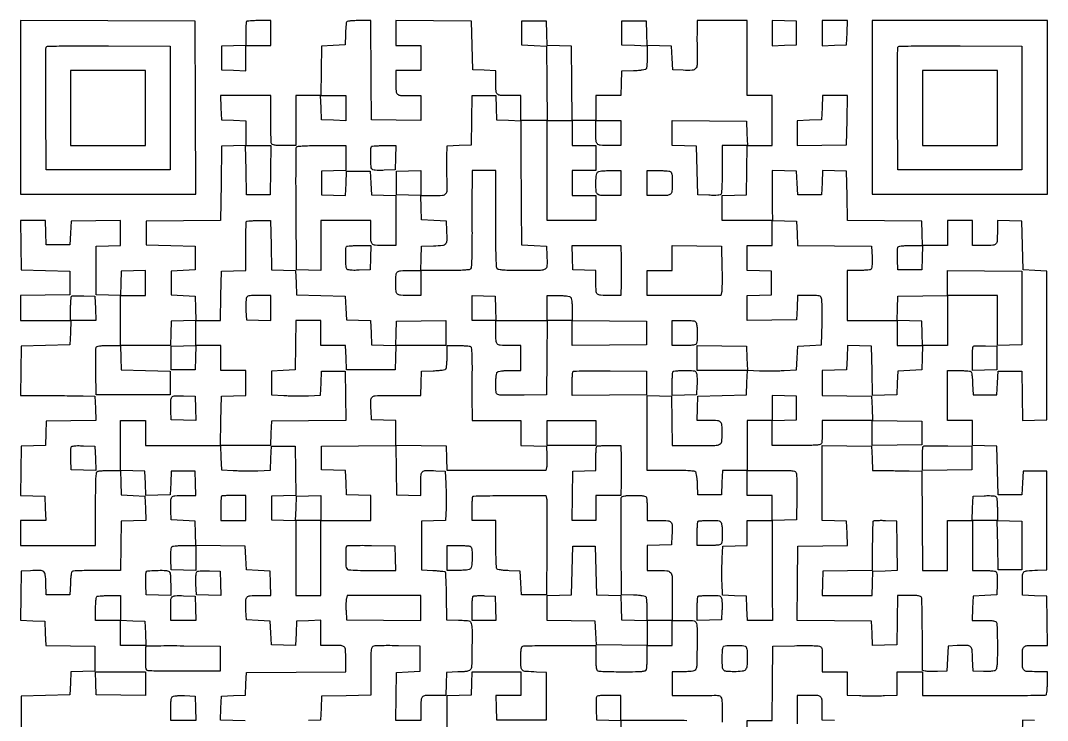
# Model space of a CAD drawing. Extents: x 156 to 936, y 95 to 969.
# Drawn here: x 156 to 936, y 437 to 969 of the extents above; entities that cross this region are included whole.
import ezdxf

# ---------------------------------------------------------------- set-up
doc = ezdxf.new("R2010")
doc.units = 0

msp = doc.modelspace()

# ---------------------------------------------------------------- linework, layer by layer
for points in [[(708.228407, 417.75), (707.956814, 437), (717.462834, 437), (726.968853, 437), (727.234427, 465.25), (727.5, 493.5), (744, 493.785515, -0.003332), (750.484344, 493.854498, -0.004581), (756.314063, 493.824256, -0.002978), (761.202744, 493.724981, -0.053901), (762.75, 493.516463, -0.127053), (764.007569, 492.838551, -0.151923), (764.676047, 491.676685, -0.050857), (764.948838, 489.393814, -0.004326), (765, 483.480948), (765, 474), (774.5, 474), (784, 474), (784, 465.070969), (784, 456.141938), (793.25, 455.820969, 0.005736), (797.495207, 455.722408, 0.003234), (802.646875, 455.695249, 0.003227), (807.846037, 455.735031, 0.005283), (812.25, 455.843707), (822, 456.187415), (822, 465.093707), (822, 474), (831.5, 474), (841, 474), (841, 465), (841, 456), (859.25, 455.921708, 0.001066), (889.079191, 455.85731, 0.002022), (913.095726, 455.953781, 0.000341), (933.672989, 456.133713, 0.136882), (935.053086, 456.532809, 0.221088), (935.428347, 457.103029, 0.010587), (935.721844, 459.425663, 0.015658), (935.931342, 462.282096, 0.010475), (936, 465.559017), (936, 474), (928.081787, 474, -0.011337), (920.606774, 474.169516, -0.173918), (918.257297, 475.134562, -0.196524), (917.201771, 477.3277, -0.015117), (917, 484, -0.015139), (917.202091, 490.673146, -0.196758), (918.259008, 492.866152, -0.173711), (920.611431, 493.830791, -0.011291), (928.103853, 494), (936.044131, 494), (935.772065, 512.75), (935.5, 531.5), (926.25, 531.787526), (917, 532.075052), (917, 541.018474, -0.014194), (917.190094, 547.713321, -0.199365), (918.215838, 549.834916, -0.165063), (920.527107, 550.811311, -0.009054), (928.5, 551.245668), (935.5, 551.5), (935.5, 589), (935.5, 626.5), (926.5, 626.5), (917.5, 626.5), (917, 617.5), (916.5, 608.5), (907.5, 608.5), (898.5, 608.5), (898, 627), (897.5, 645.5), (888.25, 645.787526), (879, 646.075052), (879, 655.537526), (879, 665), (869.5, 665), (860, 665), (860, 684), (860, 703), (868.25, 702.984687, -0.008579), (871.497876, 702.922928, -0.011582), (874.430835, 702.748704, -0.008725), (876.854929, 702.505619, -0.112667), (877.706033, 702.202843, -0.192561), (878.236162, 701.466763, -0.02067), (878.666992, 699.36687, -0.020911), (879.005667, 696.539342, -0.010674), (879.206033, 692.968156), (879.5, 684.5), (888.5, 684.5), (897.5, 684.5), (898, 693.5), (898.5, 702.5), (907.5, 702.5), (916.5, 702.5), (916.772202, 683.712768), (917.044404, 664.925536), (926.272202, 665.212768), (935.5, 665.5), (935.5, 722), (935.5, 778.5), (926.5, 779), (917.5, 779.5), (917, 798), (916.5, 816.5), (907.25, 816.787526), (898, 817.075052), (898, 809.119313, -0.01133), (897.829774, 801.607881, -0.174856), (896.858669, 799.255648, -0.19591), (894.651936, 798.200175, -0.014805), (887.893011, 798), (879, 798), (879, 807.5), (879, 817), (869.5, 817), (860, 817), (860, 807.5), (860, 798), (850.537526, 798), (841.075052, 798), (840.787526, 807.25), (840.5, 816.5), (812.272008, 816.765536), (784.044016, 817.031072), (783.772008, 835.765536), (783.5, 854.5), (774.288016, 854.787023), (765.076031, 855.074046), (764.788016, 845.787023), (764.5, 836.5), (755.5, 836.5), (746.5, 836.5), (746, 845.5), (745.5, 854.5), (736.25, 854.787526), (727, 855.075052), (726.936029, 845.287526, 0.001491), (726.920326, 840.86914, 0.000913), (726.926856, 835.657898, 0.000915), (726.952181, 830.497702, 0.001628), (726.994633, 826.25), (727.117209, 817), (708.058604, 817), (689, 817), (689, 826.462474), (689, 835.924948), (698.25, 836.212474), (707.5, 836.5), (707.772065, 855.25), (708.044131, 874), (717.522065, 874), (727, 874), (727, 893), (727, 912), (717.5, 912), (708, 912), (708, 940.5), (708, 969), (689, 969), (670, 969), (669.855698, 960.75, 0.003809), (669.817758, 956.906558, 0.001992), (669.826045, 952.120134, 0.001981), (669.873548, 947.211115, 0.003033), (669.957387, 942.956839, -0.015893), (669.911189, 935.273051, -0.175973), (668.772543, 932.472578, -0.199699), (666.171684, 931.241687, -0.021315), (659.344796, 931.206229), (651.5, 931.5), (651, 940.5), (650.5, 949.5), (641.287036, 949.787036), (632.074071, 950.074071), (631.787036, 959.287036), (631.5, 968.5), (622, 968.5), (612.5, 968.5), (612.5, 959.5), (612.5, 950.5), (622.25, 950.213788), (632, 949.927576), (631.984687, 941.713788, -0.008629), (631.92284, 938.479656, -0.011635), (631.748365, 935.557979, -0.008794), (631.504875, 933.143444, -0.112486), (631.201688, 932.292098, -0.195149), (630.447011, 931.75425, -0.020215), (628.262875, 931.326695, -0.020298), (625.292364, 930.991711, -0.009786), (621.467001, 930.792098), (612.5, 930.5), (612.212474, 921.25), (611.924948, 912), (602.462474, 912), (593, 912), (593, 902.5), (593, 893), (584.015573, 893), (575.031147, 893), (574.765573, 921.25), (574.5, 949.5), (565.287036, 949.787036), (556.074071, 950.074071), (555.787036, 959.287036), (555.5, 968.5), (546, 968.5), (536.5, 968.5), (536.5, 959.5), (536.5, 950.5), (546, 950), (555.5, 949.5), (555.765573, 921.25), (556.031147, 893), (546.015573, 893), (536, 893), (536, 902.5), (536, 912), (528.081787, 912, -0.011383), (520.602433, 912.170301, -0.17474), (518.254392, 913.139643, -0.19588), (517.200408, 915.341584, -0.014894), (517, 922.068056), (517, 930.922134), (508.25, 931.211067), (499.5, 931.5), (499, 950), (498.5, 968.5), (469.75, 968.765335), (441, 969.030671), (441, 959.515335), (441, 950), (450.5, 950), (460, 950), (460, 940.5), (460, 931), (450.5, 931), (441, 931), (441, 922.106989, 0.014768), (441.199638, 915.349521, 0.195511), (442.252746, 913.14255, 0.175208), (444.599988, 912.170753, 0.01141), (452.081787, 912), (460, 912), (460, 902.477935), (460, 892.955869), (441.25, 893.227935), (422.5, 893.5), (422.328238, 922.5, 0.000082), (422.25674, 934.244376, 0.000092), (422.183949, 945.551563, 0.000085), (422.118543, 955.181175, 0.000495), (422.078238, 960.25), (422, 969), (412.968615, 969, 0.008016), (408.790152, 968.933009, 0.024764), (405.976619, 968.702973, 0.032567), (404.124042, 968.334747, 0.245965), (403.488341, 967.75, 0.062379), (403.299299, 966.905307, 0.004511), (403.092081, 964.517187, 0.006263), (402.905777, 961.655284, 0.004694), (402.769726, 958.5), (402.5, 950.5), (393.5, 950), (384.5, 949.5), (384.227935, 930.75), (383.955869, 912), (374.477935, 912), (365, 912), (365, 893), (365, 874), (356.106989, 874, -0.00673), (351.428287, 874.062976, -0.034532), (348.845898, 874.311531, -0.06988), (347.346128, 874.782907, -0.192406), (346.606989, 875.581787, -0.081401), (346.364228, 876.755458, -0.002396), (346.178303, 881.815525, -0.00474), (346.044049, 887.792976, -0.003244), (346, 894.581787), (346, 912), (326.962474, 912), (307.924948, 912), (308.212474, 902.75), (308.5, 893.5), (317.75, 893.212474), (327, 892.924948), (327, 883.5), (327, 874.075052), (317.75, 873.787526), (308.5, 873.5), (308.234453, 845.265547), (307.968906, 817.031094), (279.734453, 816.765547), (251.5, 816.5), (251.5, 807.5), (251.5, 798.5), (270, 798), (288.5, 797.5), (288.5, 788.5), (288.5, 779.5), (279.5, 779), (270.5, 778.5), (270.5, 769.5), (270.5, 760.5), (279.5, 760), (288.5, 759.5), (288.787023, 750.288016), (289.074046, 741.076031), (279.787023, 740.788016), (270.5, 740.5), (270.212474, 731.25), (269.924948, 722), (250.962474, 722), (232, 722), (232, 741), (232, 760), (241.5, 760), (251, 760), (251, 769.537526), (251, 779.075052), (241.75, 778.787526), (232.5, 778.5), (232.211984, 769.212977), (231.923969, 759.925954), (222.711984, 760.212977), (213.5, 760.5), (213.5, 779), (213.5, 797.5), (222.75, 797.787526), (232, 798.075052), (232, 807.559591), (232, 817.044131), (213.25, 816.772065), (194.5, 816.5), (194, 807.5), (193.5, 798.5), (184.5, 798.5), (175.5, 798.5), (175.212474, 807.75), (174.924948, 817), (165.440409, 817), (155.955869, 817), (156.227935, 798.25), (156.5, 779.5), (175, 779), (193.5, 778.5), (193.5, 769.5), (193.5, 760.5), (174.75, 760.227935), (156, 759.955869), (156, 750.477935), (156, 741), (175.037526, 741), (194.075052, 741), (193.787526, 731.75), (193.5, 722.5), (175, 722), (156.5, 721.5), (156.227935, 702.75), (155.955869, 684), (175.227935, 683.948134, -0.000794), (183.266428, 683.913733, -0.000744), (191.482581, 683.853302, -0.00074), (198.774349, 683.778035, -0.002553), (203.5, 683.698134), (212.5, 683.5), (212.787232, 674.272202), (213.074464, 665.044404), (194.287232, 664.772202), (175.5, 664.5), (175.212964, 655.287036), (174.925929, 646.074071), (165.712964, 645.787036), (156.5, 645.5), (156.228074, 626.787816), (155.956148, 608.075632), (165.228074, 607.787816), (174.5, 607.5), (174.787526, 598.25), (175.075052, 589), (165.537526, 589), (156, 589), (156, 579.5), (156, 570), (184.5, 570), (213, 570), (213, 597.893011, -0.001482), (213.047441, 613.897163, -0.01238), (213.269618, 621.135087, -0.020733), (213.66906, 625.2442, -0.273), (214.581787, 626.393011, -0.068336), (215.59865, 626.631047, -0.007357), (218.013877, 626.821697, -0.008933), (220.910777, 626.955612, -0.007082), (224.044262, 627), (231.924948, 627), (232.212474, 617.75), (232.5, 608.5), (241.5, 608), (250.5, 607.5), (250.787023, 598.288016), (251.074046, 589.076031), (241.787023, 588.788016), (232.5, 588.5), (232.227935, 569.75), (231.955869, 551), (214.227935, 550.984687, 0.004028), (207.346844, 550.923305, 0.006073), (201.353309, 550.748704, 0.002675), (196.259201, 550.511046, 0.129263), (195.293967, 550.202843, 0.192561), (194.763838, 549.466763, 0.02067), (194.333008, 547.36687, 0.020911), (193.994333, 544.539342, 0.010674), (193.793967, 540.968156), (193.5, 532.5), (184.5, 532.5), (175.5, 532.5), (175.211203, 541.240685, 0.017722), (174.762911, 547.777845, 0.198326), (173.54849, 550.02491, 0.170867), (171.011209, 550.937542, 0.012477), (163.479083, 550.800912), (156.5, 550.5), (156.228074, 531.787816), (155.956148, 513.075632), (165.228074, 512.787816), (174.5, 512.5), (174.787236, 503.271928), (175.074471, 494.043857), (193.787236, 493.771928), (212.5, 493.5), (212.5, 484), (212.5, 474.5), (203.288393, 474.212982), (194.076786, 473.925964), (193.788393, 465.212982), (193.5, 456.5), (175, 456), (156.5, 455.5), (156.5, 427)], [(326.712768, 436.772202), (307.925536, 437.044404), (308.212768, 446.272202), (308.5, 455.5), (317.711607, 455.787018), (326.923214, 456.074036), (327.211607, 464.787018), (327.5, 473.5), (365.25, 473.762025), (403, 474.02405), (403, 483.405036, 0.013331), (402.809436, 490.551365, 0.190903), (401.766894, 492.821064, 0.180922), (399.428434, 493.823482, 0.01175), (391.918213, 494), (384, 494), (384, 503.537526), (384, 513.075052), (374.75, 512.787526), (365.5, 512.5), (365.211984, 503.212977), (364.923969, 493.925954), (355.711984, 494.212977), (346.5, 494.5), (346, 503.5), (345.5, 512.5), (336.5, 513), (327.5, 513.5), (327.199088, 520.479083, -0.012342), (327.058373, 528.122836, -0.177188), (327.993289, 530.629356, -0.201759), (330.275018, 531.773732, -0.016678), (337.056578, 532), (346.075052, 532), (345.787526, 541.25), (345.5, 550.5), (336.5, 551), (327.5, 551.5), (327, 560.5), (326.5, 569.5), (307.75, 569.772065), (289, 570.044131), (289, 560.484539), (289, 550.924948), (279.75, 551.212474), (270.5, 551.5), (270.206902, 559.914347, -0.008519), (270.135766, 563.914541, -0.027159), (270.278749, 566.5815, -0.039341), (270.610638, 568.340297, -0.187221), (271.206902, 569.149034, -0.110544), (272.106611, 569.472502, -0.009485), (274.554613, 569.732898, -0.01216), (277.519034, 569.918962, -0.009129), (280.787526, 569.984687), (289.075052, 570), (288.787526, 579.25), (288.5, 588.5), (279.5, 589), (270.5, 589.5), (270.199088, 596.479083, -0.012342), (270.058373, 604.122836, -0.177188), (270.993289, 606.629356, -0.201759), (273.275018, 607.773732, -0.016678), (280.056578, 608), (289.075052, 608), (288.787526, 617.25), (288.5, 626.5), (279.5, 626.5), (270.5, 626.5), (270, 617.5), (269.5, 608.5), (260.288016, 608.212977), (251.076031, 607.925954), (250.788016, 617.212977), (250.5, 626.5), (241.25, 626.787526), (232, 627.075052), (232, 646.037526), (232, 665), (241.5, 665), (251, 665), (251, 655.5), (251, 646), (279.477935, 646), (307.955869, 646), (308.227935, 664.75), (308.5, 683.5), (317.75, 683.787526), (327, 684.075052), (327, 693.537526), (327, 703), (317.5, 703), (308, 703), (308, 712.5), (308, 722), (298.537526, 722), (289.075052, 722), (288.787526, 712.75), (288.5, 703.5), (279.5, 703.5), (270.5, 703.5), (270.5, 712.5), (270.5, 721.5), (279.75, 721.787526), (289, 722.075052), (289, 731.537526), (289, 741), (298.477935, 741), (307.955869, 741), (308.227935, 759.75), (308.5, 778.5), (317.75, 778.787526), (327, 779.075052), (327, 797.370859, -0.003407), (327.048122, 804.432124, -0.005378), (327.195833, 810.488107, -0.001627), (327.396751, 815.71825, -0.18811), (327.666667, 816.333333, -0.174642), (328.231934, 816.599175, -0.005895), (330.72581, 816.804167, -0.0105), (333.71987, 816.951665, -0.007056), (337.144601, 817), (345.955869, 817), (346.227935, 798.25), (346.5, 779.5), (355.712964, 779.212964), (364.925929, 778.925929), (365.212964, 769.712964), (365.5, 760.5), (384, 760), (402.5, 759.5), (403, 750.5), (403.5, 741.5), (412.712964, 741.212964), (421.925929, 740.925929), (422.212964, 731.712964), (422.5, 722.5), (431.711984, 722.212977), (440.923969, 721.925954), (441.211984, 731.212977), (441.5, 740.5), (460.25, 740.772065), (479, 741.044131), (479, 731.522065), (479, 722), (460.037526, 722), (441.075052, 722), (440.787526, 712.75), (440.5, 703.5), (422, 703.5), (403.5, 703.5), (403.212474, 712.75), (402.924948, 722), (393.462474, 722), (384, 722), (384, 731.5), (384, 741), (374.522065, 741), (365.044131, 741), (364.772065, 722.25), (364.5, 703.5), (355.5, 703), (346.5, 702.5), (346.5, 693.5), (346.5, 684.5), (356, 684, 0.006688), (360.305002, 683.831124, 0.004024), (365.415803, 683.740217, 0.004029), (370.499409, 683.731673, 0.007025), (374.713371, 683.81776), (383.926742, 684.13552), (384.213371, 693.31776), (384.5, 702.5), (393.5, 702.5), (402.5, 702.5), (402.772008, 683.765611), (403.044016, 665.031221), (374.772008, 664.765611), (346.5, 664.5), (346.212474, 655.25), (345.924948, 646), (326.924948, 646), (307.924948, 646), (308.212474, 636.75), (308.5, 627.5), (317.5, 627, 0.007343), (321.645986, 626.830694, 0.004069), (326.709544, 626.73959, 0.004057), (331.840911, 626.730666, 0.006527), (336.213343, 626.815626), (345.926685, 627.131251), (346.213343, 636.315626), (346.5, 645.5), (355.5, 645.5), (364.5, 645.5), (364.771926, 626.787816), (365.043852, 608.075632), (355.771926, 607.787816), (346.5, 607.5), (346.5, 598.5), (346.5, 589.5), (355.711984, 589.212977), (364.923969, 588.925954), (365.211984, 598.212977), (365.5, 607.5), (374.75, 607.787526), (384, 608.075052), (384, 598.537526), (384, 589), (403, 589), (422, 589), (422, 598.462474), (422, 607.924948), (412.75, 608.212474), (403.5, 608.5), (403.212964, 617.712964), (402.925929, 626.925929), (393.712964, 627.212964), (384.5, 627.5), (384.5, 636.5), (384.5, 645.5), (412.75, 645.765573), (441, 646.031147), (441, 655.478047), (441, 664.924948), (431.75, 665.212474), (422.5, 665.5), (422.199088, 672.479083, -0.012422), (422.057933, 680.214198, -0.180078), (423.014264, 682.732474, -0.202597), (425.336868, 683.85941, -0.016297), (432.283591, 683.993956, 0.001588), (436.47891, 683.951796, 0.000932), (441.498844, 683.926657, 0.000932), (446.518408, 683.920239, 0.001589), (450.712474, 683.936029), (459.924948, 684), (460.212474, 693.25), (460.5, 702.5), (469.467001, 702.792098, 0.009786), (473.292364, 702.991711, 0.020298), (476.262875, 703.326695, 0.020215), (478.447011, 703.75425, 0.195149), (479.201688, 704.292098, 0.112618), (479.504907, 705.144238, 0.008743), (479.748365, 707.568616, 0.011595), (479.922842, 710.501991, 0.008591), (479.984687, 713.75), (480, 722), (488.25, 721.984687, -0.008826), (491.50048, 721.92127, -0.011844), (494.441521, 721.7421, -0.009067), (496.871229, 721.491771, -0.111713), (497.742411, 721.18036, -0.227759), (498.37163, 720.170271, -0.012697), (498.690595, 716.374789, -0.012558), (498.880611, 710.67637, -0.003211), (498.897189, 701.445673, 0.000631), (498.870632, 693.550479, 0.000594), (498.863269, 685.494979, 0.00059), (498.873652, 678.355458, 0.002062), (498.904778, 673.75), (499, 665), (517.5, 665), (536, 665), (536, 655.536212), (536, 646.072424), (545.75, 645.786212), (555.5, 645.5), (555.800912, 638.520917, -0.008627), (555.874264, 635.682454, -0.009416), (555.846004, 632.924858, -0.00895), (555.735265, 630.569348, -0.045288), (555.53186, 629.270917), (554.961896, 627), (517.518474, 627), (480.075052, 627), (479.787526, 636.25), (479.5, 645.5), (460.227855, 645.77167), (440.95571, 646.043341), (441.227855, 627.27167), (441.5, 608.5), (450.75, 608.212474), (460, 607.924948), (460, 616.943422, -0.016678), (460.226268, 623.724982, -0.201759), (461.370644, 626.006711, -0.177188), (463.877164, 626.941627, -0.012342), (471.520917, 626.800912), (478.5, 626.5), (479, 617, -0.006917), (479.166896, 612.694969, -0.004162), (479.251695, 607.58409, -0.004167), (479.251353, 602.500378, -0.007264), (479.154706, 598.286265), (478.809412, 589.07253), (469.654706, 588.786265), (460.5, 588.5), (460.5, 570), (460.5, 551.5), (469.171191, 551, -0.006207), (472.538171, 550.763881, -0.009264), (475.474316, 550.46645, -0.004897), (477.92973, 550.147241, -0.163952), (478.452072, 549.885786, -0.184875), (478.70308, 549.317736, -0.001421), (478.947031, 544.198048, -0.004982), (479.152886, 538.286195, -0.003148), (479.28088, 531.385786), (479.5, 513.5), (488.65068, 513.213788, -0.004956), (494.213566, 512.98458, -0.050401), (496.495911, 512.635412, -0.140917), (497.670199, 511.9434, -0.130719), (498.339269, 510.713788, -0.058443), (498.917303, 505.984007, -0.004063), (498.873375, 492.553828, -0.002435), (498.646007, 478.577655, -0.11811), (497.942378, 475.892333, -0.141416), (497.024897, 474.950619, -0.076159), (495.49905, 474.366791, -0.037901), (492.93857, 474.012102, -0.007211), (488.23554, 473.788722), (479.5, 473.5), (479.211067, 464.75), (478.922134, 456), (470.068056, 456, 0.014894), (463.341584, 455.799592, 0.19588), (461.139643, 454.745608, 0.17474), (460.170301, 452.397567, 0.011383), (460, 444.918213), (460, 437), (450.501671, 437), (441.003343, 437), (441.251671, 455.25), (441.5, 473.5), (450.5, 474), (459.5, 474.5), (459.5, 484), (459.5, 493.5), (443, 493.747311, 0.003089), (436.515654, 493.804442, 0.004245), (430.685938, 493.770293, 0.002751), (425.795503, 493.673199, 0.0501), (424.25, 493.478259, 0.199723), (422.946326, 492.547854, 0.110108), (422.287467, 490.669507, 0.027894), (422.039476, 486.690952, 0.001619), (422, 474.503013), (422, 456.044131), (403.25, 455.772065), (384.5, 455.5), (384.212964, 446.287036), (383.925929, 437.074071), (374.712964, 436.787036)], [(480, 426.979501), (480, 455.924948), (489.25, 456.212474), (498.5, 456.5), (498.788933, 465.25), (499.077866, 474), (517.538933, 474), (536, 474), (536, 465), (536, 456), (526.462474, 456), (516.924948, 456), (517.212474, 446.75), (517.5, 437.5), (536.5, 437.5), (555.5, 437.5), (555.5, 455.5), (555.5, 473.5), (548, 473.75303, -0.00835), (539.642263, 474.174822, -0.160196), (537.260084, 475.139624, -0.204874), (536.199602, 477.258022, -0.014995), (536, 483.912063, -0.006751), (536.063026, 488.579501, -0.034591), (536.311663, 491.157164, -0.069968), (536.78312, 492.654571, -0.192231), (537.581787, 493.393011, -0.085344), (538.814701, 493.637974, -0.001141), (546.60615, 493.821697, -0.003219), (555.650853, 493.956086, -0.002105), (566.081787, 494), (593, 494), (593, 484.606989, 0.006203), (593.061721, 479.632466, 0.033028), (593.308255, 476.926179, 0.067576), (593.777496, 475.364137, 0.196891), (594.581787, 474.606989, 0.081332), (595.754472, 474.364262, 0.00242), (600.784097, 474.178303, 0.004765), (606.727001, 474.044051, 0.003264), (613.474799, 474, 0.002672), (623.159864, 474.051749, 0.019343), (627.81213, 474.281609, 0.038952), (630.415774, 474.717599, 0.244878), (631.393011, 475.581787, 0.0697), (631.631419, 476.612849, 0.006825), (631.821697, 479.165432, 0.008531), (631.955642, 482.229052, 0.006658), (632, 485.560195), (632, 493.956814), (612.75, 494.228407), (593.5, 494.5), (593, 503.5), (592.5, 512.5), (574.25, 512.772559), (556, 513.045117), (556, 522.485033), (556, 531.924948), (565.25, 532.212474), (574.5, 532.5), (575, 551), (575.5, 569.5), (584, 569.5), (592.5, 569.5), (593, 551), (593.5, 532.5), (602.712964, 532.212964), (611.925929, 531.925929), (612.212964, 522.712964), (612.5, 513.5), (622.25, 513.213788), (632, 512.927576), (631.984687, 521.213788, 0.008555), (631.922845, 524.475675, 0.011556), (631.748365, 527.420746, 0.008692), (631.50494, 529.854972, 0.112749), (631.201688, 530.707902, 0.195149), (630.447011, 531.24575, 0.020215), (628.262875, 531.673305, 0.020298), (625.292364, 532.008289, 0.009786), (621.467001, 532.207902), (612.5, 532.5), (612.237267, 568.995626, -0.001256), (612.171286, 583.07602, -0.001991), (612.193108, 595.139135, -0.000435), (612.263662, 605.729558, -0.08996), (612.455882, 606.745626, -0.239533), (613.104718, 607.331185, -0.03286), (614.947228, 607.701377, -0.024968), (617.737069, 607.932497, -0.008182), (621.861626, 608, -0.006694), (626.558886, 607.937107, -0.034434), (629.149059, 607.688686, -0.069735), (630.652724, 607.217444, -0.192694), (631.393011, 606.418213, -0.06844), (631.631074, 605.400281, -0.007317), (631.821697, 602.9751, -0.008902), (631.955615, 600.066073, -0.00705), (632, 596.918213), (632, 589), (640.980948, 589, -0.01682), (647.732324, 588.772817, -0.202101), (650.009281, 587.627338, -0.176722), (650.941866, 585.11956, -0.012322), (650.800912, 577.479083), (650.5, 570.5), (641.25, 570.212474), (632, 569.924948), (632, 560.462474), (632, 551), (639.565741, 551, -0.018485), (646.83622, 550.731124, -0.178724), (649.600125, 549.471413, -0.184252), (650.837651, 546.737213, -0.019868), (650.985146, 539.672502, 0.002246), (650.925579, 535.526104, 0.001366), (650.890566, 530.62411, 0.001368), (650.882421, 525.762235, 0.002418), (650.906082, 521.75), (651, 513), (659.891592, 513, -0.004783), (665.398233, 512.947318, -0.05381), (667.564084, 512.671536, -0.155135), (668.673919, 512.003273, -0.12189), (669.32386, 510.75, -0.057932), (669.900168, 505.97429, -0.004097), (669.848569, 492.521778, -0.002446), (669.611588, 478.518059, -0.117939), (668.903628, 475.819928, -0.137339), (667.999885, 474.87735, -0.085956), (666.560998, 474.332516, -0.040652), (664.122326, 474.065109, -0.006989), (659.464816, 474), (651, 474), (651, 465), (651, 456), (659.75, 455.881396, 0.003011), (663.792526, 455.85095, 0.001641), (668.755058, 455.859753, 0.001635), (673.799992, 455.901758, 0.002597), (678.118282, 455.974268, -0.003895), (684.27899, 456.061715, -0.0532), (686.506531, 455.838447, -0.166746), (687.632014, 455.168916, -0.116634), (688.308067, 453.842873, -0.058815), (688.896762, 449.032078, -0.004203), (688.840946, 435.541043, -0.002549)], [(774.25, 436.787526), (765, 437.075052), (765, 444.955738, 0.011491), (764.828717, 452.407908, 0.175559), (763.856224, 454.750156, 0.19511), (761.649006, 455.800898, 0.014732), (754.893011, 456), (746, 456), (745.93729, 446.25, 0.001583), (745.921242, 441.335901, 0.000562), (745.928444, 434.309368, 0.000558)], [(662.050125, 436.731595, 0.008827), (653.818345, 436.943661, 0.002026), (639.913203, 437), (611.94444, 437), (612.000755, 408.25, -0.000195)]]:
    msp.add_lwpolyline(points, format="xyb")
for points in [[(156, 903.007138), (156, 837), (222.50719, 837), (289.014379, 837), (288.75719, 902.75), (288.5, 968.5), (222.25, 968.757138), (156, 969.014276)], [(727, 959.5), (727, 949.924948), (736.25, 950.212474), (745.5, 950.5), (745.5, 959.5), (745.5, 968.5), (736.25, 968.787526), (727, 969.075052)], [(765, 959.462474), (765, 949.924948), (774.25, 950.212474), (783.5, 950.5), (783.787526, 959.75), (784.075052, 969), (774.537526, 969), (765, 969)], [(803, 903), (803, 837), (869.5, 837), (936, 837), (936, 903), (936, 969), (869.5, 969), (803, 969)], [(194, 902.5), (194, 874), (222.5, 874), (251, 874), (251, 902.5), (251, 931), (222.5, 931), (194, 931)], [(841, 902.5), (841, 874), (869.5, 874), (898, 874), (898, 902.5), (898, 931), (869.5, 931), (841, 931)], [(403, 902.462474), (403, 892.924948), (393.75, 893.212474), (384.5, 893.5), (384.212474, 902.75), (383.924948, 912), (393.462474, 912), (403, 912)], [(764.787526, 902.75), (764.5, 893.5), (755.25, 893.212474), (746, 892.924948), (746, 883.440409), (746, 873.955869), (764.75, 874.227935), (783.5, 874.5), (783.772065, 893.25), (784.044131, 912), (774.559591, 912), (765.075052, 912)], [(345.772065, 855.25), (345.5, 836.5), (336.5, 836.5), (327.5, 836.5), (327.227935, 855.25), (326.955869, 874), (336.5, 874), (346.044131, 874)], [(822, 731.537526), (822, 722), (831.537526, 722), (841.075052, 722), (840.787526, 731.25), (840.5, 740.5), (831.25, 740.787526), (822, 741.075052)], [(727, 674.5), (727, 664.924948), (736.25, 665.212474), (745.5, 665.5), (745.5, 674.5), (745.5, 683.5), (736.25, 683.787526), (727, 684.075052)], [(593, 655.5), (593, 646), (574.5, 646), (556, 646), (556, 655.5), (556, 665), (574.5, 665), (593, 665)], [(365, 560.5), (365, 532), (374.5, 532), (384, 532), (384, 560.5), (384, 589), (374.5, 589), (365, 589)], [(632, 503.5), (632, 494), (641.5, 494), (651, 494), (651, 503.5), (651, 513), (641.5, 513), (632, 513)], [(251, 464.977935), (251, 455.955869), (232.25, 456.227935), (213.5, 456.5), (213.211067, 465.25), (212.922134, 474), (231.961067, 474), (251, 474)]]:
    msp.add_lwpolyline(points, close=True)
for points in [[(327.666667, 968.333333, 0.174595), (327.400837, 967.768224, 0.005912), (327.195833, 965.278732, 0.010516), (327.048335, 962.289663, 0.007069), (327, 958.870859), (327, 950.075052), (317.75, 949.787526), (308.5, 949.5), (308.5, 940.5), (308.5, 931.5), (317.75, 931.212474), (327, 930.924948), (327, 940.462474), (327, 950), (336.5, 950), (346, 950), (346, 959.5), (346, 969), (337.166667, 969, 0.007039), (333.733476, 968.951666, 0.010477), (330.732292, 968.804167, 0.005871), (328.23216, 968.599192, 0.174709)], [(269.5, 902.5), (269.5, 855.5), (222.5, 855.5), (175.5, 855.5), (175.239372, 901.5, -0.000997), (175.174287, 919.225103, -0.001596), (175.197198, 934.357597, -0.000282), (175.267665, 947.72814, -0.090314), (175.461789, 948.759906, -0.301449), (176.45055, 949.464468, -0.003096), (185.402033, 949.70934, -0.005599), (198.68089, 949.841585, -0.001079), (222.722417, 949.759906), (269.5, 949.5)], [(916.5, 902.5), (916.5, 855.5), (869.5, 855.5), (822.5, 855.5), (822.239372, 901.5, -0.000997), (822.174287, 919.225103, -0.001596), (822.197198, 934.357597, -0.000282), (822.267665, 947.72814, -0.090314), (822.461789, 948.759906, -0.301449), (823.45055, 949.464468, -0.003096), (832.402033, 949.70934, -0.005599), (845.68089, 949.841585, -0.001079), (869.722417, 949.759906), (916.5, 949.5)], [(517.212474, 902.75), (517.5, 893.5), (526.75, 893.212474), (536, 892.924948), (536.021967, 874.212474, 0.000731), (536.046102, 865.053544, 0.0003), (536.104465, 852.624914, 0.000296), (536.183033, 839.281654, 0.00038), (536.271967, 827), (536.5, 798.5), (546, 798), (555.5, 797.5), (555.800912, 790.520917, -0.019248), (555.837445, 782.574999, -0.251265), (554.404312, 780.107765, -0.134357), (551.053178, 779.125551, -0.0045), (537.103393, 779, -0.003297), (528.065382, 779.059598, -0.014578), (522.749177, 779.284835, -0.019235), (519.359643, 779.659064, -0.184462), (518.116322, 780.359841, -0.160184), (517.567207, 781.754635, -0.004966), (517.2713, 787.985798, -0.007375), (517.07612, 796.555651, -0.002455), (517.037074, 809.109841, 0.000197), (517.052783, 820.274492, 0.000212), (517.059216, 831.171328, 0.0002), (517.057041, 840.527222, 0.001009), (517.043196, 845.75), (517, 855), (508, 855), (499, 855), (498.926614, 845.75, 0.00151), (498.900943, 840.525545, 0.000298), (498.888795, 831.160067, 0.000316), (498.88805, 820.250833, 0.000294), (498.900921, 809.071505, -0.00253), (498.860002, 796.752874, -0.007023), (498.665789, 788.094797, -0.004281), (498.37579, 781.659749, -0.161155), (497.851863, 780.321505, -0.188165), (496.631279, 779.645012, -0.01659), (493.05578, 779.282897, -0.013669), (487.543084, 779.059957, -0.003271), (478.377555, 779), (460, 779), (460, 769.5), (460, 760), (452.081787, 760, -0.011011), (444.641409, 760.163873, -0.16771), (442.279861, 761.097177, -0.201251), (441.212506, 763.225197, -0.016928), (441, 769.5, -0.016886), (441.211928, 775.773446, -0.200859), (442.276909, 777.901634, -0.168061), (444.633348, 778.835626, -0.011089), (452.044262, 779), (459.924948, 779), (460.212474, 788.25), (460.5, 797.5), (469.740334, 797.787398, 0.015844), (476.678762, 798.223546, 0.194277), (478.990355, 799.421808, 0.177046), (479.934395, 801.942653, 0.012739), (479.800912, 809.520917), (479.5, 816.5), (470, 817), (460.5, 817.5), (460.212964, 826.712964), (459.925929, 835.925929), (450.712964, 836.212964), (441.5, 836.5), (441.5, 845.5), (441.5, 854.5), (450.75, 854.787526), (460, 855.075052), (460, 845.537526), (460, 836), (469.432612, 836, 0.016564), (476.619445, 836.238151, 0.202703), (479.022908, 837.44767, 0.174286), (480.021882, 840.105962, 0.011654), (479.947956, 848.368989, -0.004178), (479.858527, 852.110292, -0.002325), (479.808848, 856.670805, -0.002319), (479.801437, 861.286549, -0.003752), (479.842803, 865.212474), (480, 873.924948), (489.25, 874.212474), (498.5, 874.5), (498.772065, 893.25), (499.044131, 912), (507.984539, 912), (516.924948, 912)], [(575, 883.5), (575, 874), (584, 874), (593, 874), (593, 864.5), (593, 855), (584, 855), (575, 855), (575, 845.5), (575, 836), (584, 836), (593, 836), (593, 826.5), (593, 817), (574.5, 817), (556, 817), (555.970762, 825.75, 0.000009), (555.956985, 829.851552, 0.000004), (555.939511, 835.014063, 0.000004), (555.921383, 840.342287, 0.000007), (555.905435, 845, -0.000821), (555.895912, 850.304873, -0.000288), (555.899137, 857.923437, -0.000286), (555.912306, 866.301616, -0.000335), (555.934673, 874.25), (556, 893), (565.5, 893), (575, 893)], [(612, 883.5), (612, 874), (603.106989, 874, -0.014768), (596.349521, 874.199638, -0.195511), (594.14255, 875.252746, -0.175208), (593.170753, 877.599988, -0.01141), (593, 885.081787), (593, 893), (602.5, 893), (612, 893)], [(707.787526, 883.25), (708.075052, 874), (698.537526, 874), (689, 874), (688.984687, 856.25, -0.004304), (688.919379, 849.354355, -0.006444), (688.732898, 843.334215, -0.002999), (688.478379, 838.232967, -0.128063), (688.149034, 837.206902, -0.187221), (687.340297, 836.610638, -0.039341), (685.5815, 836.278749, -0.027159), (682.914541, 836.135766, -0.008519), (678.914347, 836.206902), (670.5, 836.5), (670, 855), (669.5, 873.5), (660.25, 873.787526), (651, 874.075052), (651, 883.553099), (651, 893.031147), (679.25, 892.765573), (707.5, 892.5)], [(403, 864.537526), (403, 855.075052), (393.75, 854.787526), (384.5, 854.5), (384.5, 845.5), (384.5, 836.5), (393.711984, 836.212977), (402.923969, 835.925954), (403.211984, 845.212977), (403.5, 854.5), (412.5, 854.5), (421.5, 854.5), (422, 845.5), (422.5, 836.5), (431.75, 836.212474), (441, 835.924948), (441, 816.962474), (441, 798), (432.106989, 798, -0.014768), (425.349521, 798.199638, -0.195511), (423.14255, 799.252746, -0.175208), (422.170753, 801.599988, -0.01141), (422, 809.081787), (422, 817), (403, 817), (384, 817), (384, 797.962474), (384, 778.924948), (374.75, 779.212474), (365.5, 779.5), (365.26441, 825.5, -0.000937), (365.206842, 843.224421, -0.0015), (365.231447, 858.354687, -0.000261), (365.30032, 871.729171, -0.085925), (365.483025, 872.75, -0.282804), (366.29248, 873.392681, -0.013524), (369.885153, 873.727009, -0.013258), (375.365388, 873.942114, -0.003179), (384.468615, 874), (403, 874)], [(440.787526, 864.75), (440.5, 855.5), (432.085653, 855.206902, -0.008519), (428.085459, 855.135766, -0.027159), (425.4185, 855.278749, -0.039341), (423.659703, 855.610638, -0.187221), (422.850966, 856.206902, -0.131906), (422.206577, 858.26788, -0.007493), (422.033407, 864.992136, -0.005877), (422.040216, 871.8478, -0.195602), (422.666667, 873.333333, -0.174822), (423.232541, 873.599219, -0.00583), (425.743315, 873.804167, -0.010438), (428.756615, 873.951668, -0.007009), (432.204192, 874), (441.075052, 874)], [(612, 845.5), (612, 836), (604.081787, 836, -0.01065), (596.689481, 836.157481, -0.159949), (594.309746, 837.052708, -0.206765), (593.227098, 839.102218, -0.019554), (593, 844.906989, -0.012415), (593.08019, 848.136184, -0.021121), (593.327993, 850.825282, -0.021703), (593.698102, 852.888147, -0.142062), (594.2, 853.8, -0.144849), (595.139671, 854.310542, -0.021091), (597.306878, 854.677711, -0.020332), (600.171507, 854.92177, -0.011084), (603.7, 855), (612, 855)], [(649.418213, 854.393011, -0.18666), (650.209997, 853.676577, -0.072682), (650.683962, 852.251766, -0.036534), (650.93529, 849.820122, -0.007489), (651, 845.5, -0.016928), (650.787494, 839.225197, -0.201251), (649.720139, 837.097177, -0.16771), (647.358591, 836.163873, -0.011011), (639.918213, 836), (632, 836), (632, 845.5), (632, 855), (639.918213, 855, -0.00705), (643.066073, 854.955615, -0.008902), (645.9751, 854.821697, -0.007317), (648.400281, 854.631074, -0.06844)], [(745.787321, 807.26551), (746.074641, 798.03102), (774.287321, 797.76551), (802.5, 797.5), (802.793098, 789.085653, -0.008519), (802.864234, 785.085459, -0.027159), (802.721251, 782.4185, -0.039341), (802.389362, 780.659703, -0.187221), (801.793098, 779.850966, -0.110402), (800.894283, 779.527533, -0.00954), (798.45641, 779.267102, -0.012203), (795.504112, 779.081041, -0.00917), (792.25, 779.015313), (784, 779), (784, 760), (784, 741), (802.962474, 741), (821.924948, 741), (822.212474, 750.25), (822.5, 759.5), (841.25, 759.772065), (860, 760.044131), (860, 769.537639), (860, 779.031147), (888.25, 778.765573), (916.5, 778.5), (916.5, 750.5), (916.5, 722.5), (907.25, 722.212474), (898, 721.924948), (898, 740.962474), (898, 760), (879, 760), (860, 760), (860, 741), (860, 722), (850.537526, 722), (841.075052, 722), (840.787526, 712.75), (840.5, 703.5), (831.5, 703), (822.5, 702.5), (822, 693.5), (821.5, 684.5), (812.272202, 684.212768), (803.044404, 683.925536), (802.772202, 702.712768), (802.5, 721.5), (793.288016, 721.787023), (784.076031, 722.074046), (783.788016, 712.787023), (783.5, 703.5), (774.25, 703.212474), (765, 702.924948), (765, 693.484539), (765, 684.044131), (783.75, 683.772065), (802.5, 683.5), (802.787236, 674.271928), (803.074471, 665.043857), (821.787236, 664.771928), (840.5, 664.5), (840.5, 655.5), (840.5, 646.5), (821.75, 646.227935), (803, 645.955869), (803, 655.477935), (803, 665), (784, 665), (765, 665), (765, 657.081787, -0.00705), (764.955615, 653.933927, -0.008902), (764.821697, 651.0249, -0.007317), (764.631074, 648.599719, -0.06844), (764.393011, 647.581787, -0.24904), (763.393178, 646.711497, -0.036273), (760.640441, 646.27975, -0.018295), (755.723448, 646.051073, -0.002472), (745.393011, 646), (727, 646), (727, 655.5), (727, 665), (717.5, 665), (708, 665), (708, 646), (708, 627), (716.75, 626.906082, 0.002386), (720.754857, 626.88221, 0.001363), (725.592398, 626.889643, 0.001361), (730.459807, 626.923633, 0.002258), (734.564546, 626.982004, -0.007989), (738.961561, 626.994125, -0.026304), (741.855267, 626.803392, -0.039264), (743.773272, 626.420774, -0.151821), (744.778547, 625.766835, -0.151407), (745.314665, 624.470674, -0.010503), (745.596899, 620.482794, -0.011402), (745.746744, 614.902594, -0.004078), (745.714001, 606.940913), (745.5, 589.5), (736.25, 589.212474), (727, 588.924948), (726.933948, 570.212474, 0.000674), (726.915283, 561.657082, 0.000387), (726.914668, 551.342102, 0.000387), (726.930087, 540.976071, 0.000645), (726.961067, 532.25), (727.054238, 513), (717.564645, 513), (708.075052, 513), (707.787526, 522.25), (707.5, 531.5), (698.31776, 531.786629), (689.13552, 532.073258), (688.81776, 541.547837, -0.006767), (688.731843, 545.844746, -0.004049), (688.740217, 550.953154, -0.004053), (688.830986, 556.039108, -0.007029), (689, 560.261208), (689.5, 569.5), (698.75, 569.787526), (708, 570.075052), (708, 579.537526), (708, 589), (717.5, 589), (727, 589), (727, 598.5), (727, 608), (717.5, 608), (708, 608), (708, 617.5), (708, 627), (698.537526, 627), (689.075052, 627), (688.787526, 617.75), (688.5, 608.5), (679.5, 608.5), (670.5, 608.5), (670.204288, 616.452616, 0.011934), (670.012379, 619.592986, 0.0156), (669.679152, 622.450258, 0.013166), (669.268892, 624.789339, 0.123819), (668.831844, 625.702616, 0.188753), (667.642981, 626.359764, 0.015875), (664.08774, 626.7168, 0.013632), (658.676399, 626.939217, 0.003454), (649.877555, 627), (632, 627), (632, 655.537526), (632, 684.075052), (641.25, 683.787526), (650.5, 683.5), (650.772065, 664.75), (651.044131, 646), (669.415076, 646, 0.003628), (683.488249, 646.102125, 0.102706), (687.028967, 646.890956, 0.259096), (688.606236, 649.010057, 0.033817), (688.986345, 654.831787, 0.014877), (688.772035, 661.493107, 0.182517), (687.74524, 663.774143, 0.183623), (685.469812, 664.800024, 0.015091), (678.845843, 665), (669.924948, 665), (670.212474, 674.25), (670.5, 683.5), (689, 684), (707.5, 684.5), (707.787526, 693.75), (708.075052, 703), (689.037526, 703), (670, 703), (670, 712.522065), (670, 722.044131), (688.75, 721.772065), (707.5, 721.5), (707.786629, 712.31776), (708.073258, 703.13552), (717.286629, 702.81776, 0.007025), (721.500591, 702.731673, 0.004029), (726.584197, 702.740217, 0.004024), (731.694998, 702.831124, 0.006688), (736, 703), (745.5, 703.5), (746, 712.5), (746.5, 721.5), (755.5, 722), (764.5, 722.5), (764.785515, 739, 0.003332), (764.854498, 745.484344, 0.004581), (764.824256, 751.314063, 0.002978), (764.724981, 756.202744, 0.053901), (764.516463, 757.75, 0.121969), (763.856882, 759.003453, 0.153964), (762.737505, 759.671603, 0.053446), (760.557649, 759.947314, 0.004756), (755.018474, 760), (746.075052, 760), (745.787526, 750.75), (745.5, 741.5), (726.75, 741.227935), (708, 740.955869), (708, 750.440409), (708, 759.924948), (717.25, 760.212474), (726.5, 760.5), (726.5, 769.5), (726.5, 778.5), (717.25, 778.787526), (708, 779.075052), (708, 788.537526), (708, 798), (717.5, 798), (727, 798), (727, 807.537526), (727, 817.075052), (736.25, 816.787526), (745.5, 816.5)], [(421.787526, 788.75), (421.5, 779.5), (413.085653, 779.206902, -0.008519), (409.085459, 779.135766, -0.027159), (406.4185, 779.278749, -0.039341), (404.659703, 779.610638, -0.187221), (403.850966, 780.206902, -0.131906), (403.206577, 782.26788, -0.007493), (403.033407, 788.992136, -0.005877), (403.040216, 795.8478, -0.195602), (403.666667, 797.333333, -0.174822), (404.232541, 797.599219, -0.00583), (406.743315, 797.804167, -0.010438), (409.756615, 797.951668, -0.007009), (413.204192, 798), (422.075052, 798)], [(612.18138, 788.5, -0.005281), (612.280715, 784.17526, -0.003101), (612.312811, 779, -0.003101), (612.280715, 773.82474, -0.005281), (612.18138, 769.5), (611.86276, 760), (604.013168, 760, -0.011532), (596.587975, 760.171272, -0.175384), (594.249078, 761.141887, -0.195147), (593.199424, 763.344279, -0.014827), (593, 770.068056), (593, 778.922134), (584.25, 779.211067), (575.5, 779.5), (575.212474, 788.75), (574.924948, 798), (593.393854, 798), (611.86276, 798)], [(688.785515, 781, -0.003332), (688.854498, 774.515656, -0.004581), (688.824256, 768.685937, -0.002978), (688.724981, 763.797256, -0.053901), (688.516463, 762.25), (687.961896, 760), (659.980948, 760), (632, 760), (632, 769.5), (632, 779), (641.5, 779), (651, 779), (651, 788.522065), (651, 798.044131), (669.75, 797.772065), (688.5, 797.5)], [(840.787526, 788.75), (840.5, 779.5), (831.5, 779.5), (822.5, 779.5), (822.205027, 787.411609, -0.006569), (822.129541, 790.539392, -0.008656), (822.147568, 793.392336, -0.006579), (822.235027, 795.7687, -0.079281), (822.423642, 796.661609, -0.22904), (823.108114, 797.304492, -0.041271), (824.861635, 797.698947, -0.027152), (827.637843, 797.934049, -0.007548), (832.006141, 798), (841.075052, 798)], [(212.787526, 750.25), (213.075052, 741), (203.537526, 741), (194, 741), (194, 749.833333, -0.007416), (194.050964, 753.269043, -0.010972), (194.206402, 756.278277, -0.006396), (194.422807, 758.77838, -0.173269), (194.702644, 759.369311, -0.179987), (195.290922, 759.638564, -0.007016), (197.709672, 759.781547, -0.011703), (200.626528, 759.84459, -0.007913), (203.952644, 759.785977), (212.5, 759.5)], [(327.46814, 757.729083, 0.045288), (327.264735, 756.430652, 0.00895), (327.153996, 754.075142, 0.009416), (327.125736, 751.317546, 0.008627), (327.199088, 748.479083), (327.5, 741.5), (336.75, 741.212474), (346, 740.924948), (346, 750.462474), (346, 760), (337.019052, 760, 0.004705), (331.438011, 759.94748, 0.053705), (329.256948, 759.670919, 0.154872), (328.135532, 758.997584, 0.119781)], [(516.787526, 750.25), (517.075052, 741), (536.537526, 741), (556, 741), (556, 750.5), (556, 760), (564.3, 760, -0.011084), (567.828493, 759.92177, -0.020332), (570.693122, 759.677711, -0.021091), (572.860329, 759.310542, -0.144849), (573.8, 758.8, -0.14478), (574.310334, 757.861017, -0.021108), (574.677575, 755.696503, -0.020352), (574.921723, 752.836375, -0.011115), (575, 749.315573), (575, 741.031147), (603.25, 740.765573), (631.5, 740.5), (631.5, 731.5), (631.5, 722.5), (603.25, 722.234427), (575, 721.968853), (575, 731.484427), (575, 741), (565.515573, 741), (556.031147, 741), (555.765573, 712.75), (555.5, 684.5), (538.5, 684.214823, -0.003227), (531.824029, 684.145932, -0.00446), (525.832812, 684.176222, -0.002845), (520.805286, 684.275104, -0.054093), (519.25, 684.483876, -0.110749), (518.007311, 685.102842, -0.157387), (517.340099, 686.13046, -0.059985), (517.056798, 688.086567, -0.006001), (517, 692.819052, -0.012205), (517.07989, 696.091546, -0.021007), (517.327111, 698.806081, -0.02162), (517.69678, 700.883979, -0.142478), (518.2, 701.8, -0.144849), (519.139671, 702.310542, -0.021091), (521.306878, 702.677711, -0.020332), (524.171507, 702.92177, -0.011084), (527.7, 703), (536, 703), (536, 712.5), (536, 722), (527.106989, 722, -0.014768), (520.349521, 722.199638, -0.195511), (518.14255, 723.252746, -0.175208), (517.170753, 725.599988, -0.01141), (517, 733.081787), (517, 741), (508, 741), (499, 741), (499, 750.538933), (499, 760.077866), (507.75, 759.788933), (516.5, 759.5)], [(669.369714, 738.75, -0.052589), (669.835949, 735.80014, -0.012536), (669.968309, 730.826521, -0.010886), (669.868123, 725.875983, -0.081279), (669.393011, 723.581787, -0.192406), (668.653872, 722.782907, -0.06988), (667.154102, 722.311531, -0.034532), (664.571713, 722.062976, -0.00673), (659.893011, 722), (651, 722), (651, 731.5), (651, 741), (659.883369, 741, -0.00487), (665.368743, 740.946567, -0.0534), (667.551213, 740.66971, -0.150802), (668.684822, 740.002112, -0.119916)], [(232.212474, 712.75), (232.5, 703.5), (251, 703), (269.5, 702.5), (269.5, 693.5), (269.5, 684.5), (241.5, 684.5), (213.5, 684.5), (213.225464, 701.964868, -0.00274), (213.155987, 708.750713, -0.004104), (213.176436, 714.676938, -0.001758), (213.253208, 719.73586, -0.087149), (213.444079, 720.714868, -0.235863), (214.107183, 721.321717, -0.035823), (215.91786, 721.700569, -0.025747), (218.707524, 721.933096, -0.00792), (222.931089, 722), (231.924948, 722)], [(897.5, 712.5), (897.5, 703.5), (888.25, 703.212474), (879, 702.924948), (879, 711.795808, -0.007385), (879.050962, 715.245903, -0.010931), (879.206402, 718.267253, -0.006353), (879.422777, 720.777963, -0.173388), (879.702644, 721.369311, -0.179987), (880.290922, 721.638564, -0.007016), (882.709672, 721.781547, -0.011703), (885.626528, 721.84459, -0.007913), (888.952644, 721.785977), (897.5, 721.5)], [(631.5, 693.5), (631.5, 684.5), (603.25, 684.234427), (575, 683.968853), (575, 692.81776, -0.006825), (575.046931, 696.25558, -0.010194), (575.190199, 699.257499, -0.005579), (575.389079, 701.762252, -0.175521), (575.647486, 702.314153, -0.19434), (576.261834, 702.574984, -0.000715), (584.213011, 702.703636, -0.003564), (593.268961, 702.772644, -0.002213), (603.897486, 702.730819), (631.5, 702.5)], [(669.53186, 700.729083, -0.045288), (669.735265, 699.430652, -0.00895), (669.846004, 697.075142, -0.009416), (669.874264, 694.317546, -0.008627), (669.800912, 691.479083), (669.5, 684.5), (660.25, 684.212474), (651, 683.924948), (651, 692.795808, -0.007009), (651.048332, 696.243385, -0.010438), (651.195833, 699.256685, -0.00583), (651.400781, 701.767459, -0.174822), (651.666667, 702.333333, -0.173043), (652.226591, 702.598788, -0.00648), (654.57982, 702.804167, -0.011049), (657.413417, 702.951642, -0.007476), (660.647615, 703, -0.005348), (665.764113, 702.945275, -0.057278), (667.818035, 702.664578, -0.156921), (668.887372, 701.991836, -0.113491)], [(288.788029, 674.211971), (289.076058, 664.923942), (279.788029, 665.211971), (270.5, 665.5), (270.199088, 672.479083, -0.011928), (270.050889, 680.182645, -0.176334), (270.972515, 682.678754, -0.210428), (273.215167, 683.770984, -0.017872), (279.778718, 683.788514), (288.5, 683.5)], [(212.788029, 636.211971), (213.076058, 626.923942), (203.788029, 627.211971), (194.5, 627.5), (194.205027, 635.411609, -0.006757), (194.130652, 638.542211, -0.008847), (194.151984, 641.403842, -0.006825), (194.2445, 643.787219, -0.078651), (194.438673, 644.700781, -0.222283), (195.127059, 645.364206, -0.05328), (196.715903, 645.724548, -0.030281), (199.338027, 645.871594, -0.007113), (203.733647, 645.789171), (212.5, 645.5)], [(612.18138, 636.5, -0.005281), (612.280715, 632.17526, -0.003101), (612.312811, 627, -0.003101), (612.280715, 621.82474, -0.005281), (612.18138, 617.5), (611.86276, 608), (602.43138, 608), (593, 608), (593, 598.5), (593, 589), (583.977935, 589), (574.955869, 589), (575.227935, 607.75), (575.5, 626.5), (584.25, 626.788933), (593, 627.077866), (593, 635.872266, -0.00707), (593.048335, 639.290531, -0.010518), (593.195833, 642.279145, -0.005914), (593.400838, 644.768239, -0.174591), (593.666667, 645.333333, -0.1745), (594.231456, 645.59914, -0.005947), (596.712135, 645.804167, -0.010549), (599.691164, 645.951663, -0.007094), (603.098047, 646), (611.86276, 646)], [(802.787526, 636.25), (803.075052, 627), (812.287526, 626.920976, -0.00076), (816.501058, 626.878428, -0.000435), (821.584461, 626.814941, -0.000435), (826.695164, 626.742215, -0.000724), (831, 626.670976), (840.5, 626.5), (840.762025, 588.75), (841.02405, 551), (850.512025, 551), (860, 551), (860, 570), (860, 589), (869.462474, 589), (878.924948, 589), (879.212474, 598.25), (879.5, 607.5), (887.914347, 607.793098, -0.008519), (891.914541, 607.864234, -0.027159), (894.5815, 607.721251, -0.039341), (896.340297, 607.389362, -0.187221), (897.149034, 606.793098, -0.110258), (897.472431, 605.895183, -0.009596), (897.732898, 603.467433, -0.012245), (897.918956, 600.527258, -0.009211), (897.984687, 597.287526), (898, 589.075052), (907.25, 588.787526), (916.5, 588.5), (916.5, 570), (916.5, 551.5), (907.5, 551.5), (898.5, 551.5), (898.227935, 570.25), (897.955869, 589), (888.477935, 589), (879, 589), (879, 570), (879, 551), (887.25, 550.984687, -0.00917), (890.504112, 550.918959, -0.012203), (893.45641, 550.732898, -0.00954), (895.894283, 550.472467, -0.110402), (896.793098, 550.149034, -0.187221), (897.389362, 549.340297, -0.039341), (897.721251, 547.5815, -0.027159), (897.864234, 544.914541, -0.008519), (897.793098, 540.914347), (897.5, 532.5), (888.5, 532), (879.5, 531.5), (879.212474, 522.25), (878.924948, 513), (887.855485, 513, -0.006687), (892.556376, 512.937123, -0.034414), (895.148072, 512.688728, -0.069706), (896.652499, 512.217512, -0.192751), (897.393011, 511.418213, -0.080983), (897.635568, 510.250423, -0.002541), (897.821697, 505.367318, -0.004891), (897.955938, 499.590857, -0.003363), (898, 493.040657, -0.00346), (897.940363, 484.422829, -0.01606), (897.711725, 479.451262, -0.023285), (897.321155, 476.333764, -0.178582), (896.594796, 475.078674, -0.126804), (895.568167, 474.594776, -0.023545), (893.485252, 474.298867, -0.021342), (890.735348, 474.157498, -0.01153), (887.344796, 474.206229), (879.5, 474.5), (879.212602, 483.740334, 0.015844), (878.776454, 490.678762, 0.194277), (877.578192, 492.990355, 0.177046), (875.057347, 493.934395, 0.012739), (867.479083, 493.800912), (860.5, 493.5), (860, 484), (859.5, 474.5), (852.520917, 474.199088, -0.008627), (849.682454, 474.125736, -0.009416), (846.924858, 474.153996, -0.00895), (844.569348, 474.264735, -0.045288), (843.270917, 474.46814), (841, 475.038104), (841, 501.937265, 0.002106), (840.956086, 512.360894, 0.003221), (840.821697, 521.399447, 0.001142), (840.637971, 529.185379, 0.085339), (840.393011, 530.418213, 0.192203), (839.654681, 531.216846, 0.069982), (838.157648, 531.688316, 0.034601), (835.580732, 531.936965, 0.006755), (830.915076, 532), (822.044131, 532), (821.772065, 513.25), (821.5, 494.5), (812.288016, 494.212977), (803.076031, 493.925954), (802.788016, 503.212977), (802.5, 512.5), (774.234453, 512.7656), (745.968906, 513.031199), (746.234453, 541.2656), (746.5, 569.5), (765.287232, 569.772202), (784.074464, 570.044404), (783.787232, 579.272202), (783.5, 588.5), (774.25, 588.787526), (765, 589.075052), (765, 617.559591), (765, 646.044131), (783.75, 645.772065), (802.5, 645.5)], [(878.5, 636.5), (878.5, 627.5), (859.75, 627.227935), (841, 626.955869), (841, 635.811268, -0.00725), (841.049928, 639.254446, -0.010754), (841.202246, 642.267639, -0.006164), (841.414136, 644.773946, -0.173904), (841.688496, 645.355163, -0.19128), (842.321579, 645.628369, -0.001798), (847.480314, 645.761564, -0.0057), (853.465536, 645.826322, -0.003617), (860.438496, 645.77183), (878.5, 645.5)], [(308.666667, 607.333333, 0.174709), (308.400808, 606.76784, 0.005871), (308.195833, 604.267708, 0.010477), (308.048334, 601.266524, 0.007039), (308, 597.833333), (308, 589), (317.5, 589), (327, 589), (327, 598.5), (327, 608), (318.166667, 608, 0.007039), (314.733476, 607.951666, 0.010477), (311.732292, 607.804167, 0.005871), (309.23216, 607.599192, 0.174709)], [(555.509825, 605.749966, -0.057176), (555.724482, 604.036735, -0.000823), (555.814871, 593.732803, -0.002259), (555.846086, 581.767904, -0.001487), (555.778869, 568), (555.5, 532.5), (546, 532.5), (536.5, 532.5), (536, 541.5), (535.5, 550.5), (527.031844, 550.793967, -0.010674), (523.460658, 550.994333, -0.020911), (520.63313, 551.333008, -0.02067), (518.533237, 551.763838, -0.192561), (517.797157, 552.293967, -0.129281), (517.488946, 553.259344, -0.002669), (517.251296, 558.35979, -0.006067), (517.076695, 564.36045, -0.004023), (517.015313, 571.25), (517, 589), (508, 589), (499, 589), (499, 597.833333, -0.006504), (499.044616, 601.262966, -0.009765), (499.180881, 604.252756, -0.005147), (499.369729, 606.753697, -0.176741), (499.615765, 607.282432, -0.192051), (500.201135, 607.534015, -0.000653), (508.089174, 607.732258, -0.003388), (517.061396, 607.88519, -0.002102), (527.596722, 607.949065), (554.961913, 607.999932)], [(688.369714, 586.75, -0.052589), (688.835949, 583.80014, -0.012536), (688.968309, 578.826521, -0.010886), (688.868123, 573.875983, -0.081279), (688.393011, 571.581787, -0.192406), (687.653872, 570.782907, -0.06988), (686.154102, 570.311531, -0.034532), (683.571713, 570.062976, -0.00673), (678.893011, 570), (670, 570), (670, 578.833333, -0.007039), (670.048334, 582.266524, -0.010477), (670.195833, 585.267708, -0.005871), (670.400808, 587.76784, -0.174709), (670.666667, 588.333333, -0.172706), (671.225478, 588.598709, -0.006604), (673.551156, 588.804167, -0.011163), (676.353247, 588.951638, -0.007564), (679.550035, 589, -0.005547), (684.572796, 588.944277, -0.056961), (686.627033, 588.663196, -0.152779), (687.707972, 587.996, -0.113673)], [(803.702644, 588.369311, 0.187476), (803.418408, 587.723743, 0.00179), (803.206402, 582.494133, 0.005647), (803.05073, 576.425076, 0.003588), (803, 569.355399), (803, 551.044131), (784.25, 550.772065), (765.5, 550.5), (765.212474, 541.25), (764.924948, 532), (783.924948, 532), (802.924948, 532), (803.212474, 541.25), (803.5, 550.5), (812.771926, 550.787816), (822.043852, 551.075632), (821.771926, 569.787816), (821.5, 588.5), (812.952644, 588.785977, 0.007913), (809.626528, 588.84459, 0.011703), (806.709672, 588.781547, 0.007016), (804.290922, 588.638564, 0.179987)], [(403.688496, 569.355163, 0.19438), (403.076324, 567.912979, 0.005494), (403.031957, 561.054296, 0.006898), (403.155347, 554.317675, 0.135456), (403.765313, 552.355442, 0.234113), (405.12805, 551.538214, 0.007124), (411.889063, 551.0913, 0.011328), (420.703012, 550.834707, 0.005087), (432.287526, 550.877856), (441.075052, 551), (440.787526, 560.25), (440.5, 569.5), (422.438496, 569.77183, 0.003617), (415.465536, 569.826322, 0.0057), (409.480314, 569.761564, 0.001798), (404.321579, 569.628369, 0.19128)], [(497.418213, 569.393011, -0.180715), (498.202375, 568.69971, -0.075375), (498.678871, 567.347444, -0.038703), (498.933322, 565.063507, -0.008396), (499, 561.093011, -0.012415), (498.91981, 557.863816, -0.021121), (498.672007, 555.174718, -0.021703), (498.301898, 553.111853, -0.142062), (497.8, 552.2, -0.144849), (496.860329, 551.689458, -0.021091), (494.693122, 551.322289, -0.020332), (491.828493, 551.07823, -0.011084), (488.3, 551), (480, 551), (480, 560.5), (480, 570), (487.918213, 570, -0.00705), (491.066073, 569.955615, -0.008902), (493.9751, 569.821697, -0.007317), (496.400281, 569.631074, -0.06844)], [(268.418213, 550.393011, -0.192751), (269.217512, 549.652499, -0.069706), (269.688728, 548.148072, -0.034414), (269.937123, 545.556376, -0.006687), (270, 540.855485), (270, 531.924948), (260.75, 532.212474), (251.5, 532.5), (251.205027, 540.411609, -0.006569), (251.129541, 543.539392, -0.008656), (251.147568, 546.392336, -0.006579), (251.235027, 548.7687, -0.079281), (251.423642, 549.661609, -0.2872), (252.689695, 550.614203, -0.010672), (258.913833, 551.015307, -0.017377), (265.037142, 551.065894, -0.085185)], [(307.788029, 541.211971), (308.076058, 531.923942), (298.788029, 532.211971), (289.5, 532.5), (289.206902, 540.914347, -0.008557), (289.136131, 544.911022, -0.02706), (289.279299, 547.583734, -0.03904), (289.61127, 549.351173, -0.184607), (290.206902, 550.17015, -0.118191), (291.102078, 550.488416, -0.010843), (293.470153, 550.689286, -0.01353), (296.341672, 550.792355, -0.010196), (299.5, 550.755803), (307.5, 550.5)], [(232, 522.537526), (232, 513.075052), (241.25, 512.787526), (250.5, 512.5), (250.787526, 503.25), (251.075052, 494), (241.537526, 494), (232, 494), (232, 503.5), (232, 513), (222.5, 513), (213, 513), (213, 521.916667, -0.008266), (213.067874, 526.021966, -0.024717), (213.299188, 528.819848, -0.032039), (213.668333, 530.679382, -0.236055), (214.25, 531.337719, -0.075375), (215.103532, 531.540327, -0.005317), (217.55625, 531.717133, -0.007419), (220.498917, 531.854035, -0.005521), (223.75, 531.921053), (232, 532)], [(288.787526, 522.25), (289.075052, 513), (279.537526, 513), (270, 513), (270, 520.918213, -0.010963), (270.165664, 528.472899, -0.175128), (271.124796, 530.802332, -0.203843), (273.29455, 531.800818, -0.015597), (279.87125, 531.787164), (288.5, 531.5)], [(403.46814, 529.729083, 0.045288), (403.264735, 528.430652, 0.00895), (403.153996, 526.075142, 0.009416), (403.125736, 523.317546, 0.008627), (403.199088, 520.479083), (403.5, 513.5), (431.75, 513.234427), (460, 512.968853), (460, 522.484427), (460, 532), (432.019052, 532), (404.038104, 532)], [(516.787526, 522.25), (517.075052, 513), (508.037526, 513), (499, 513), (499, 521.833333, -0.007429), (499.05105, 525.269125, -0.010988), (499.206746, 528.278621, -0.006414), (499.423524, 530.778731, -0.173222), (499.703816, 531.370483, -0.17855), (500.286747, 531.639255, -0.007766), (502.564452, 531.783202, -0.012381), (505.319749, 531.846095, -0.008434), (508.453816, 531.787149), (516.5, 531.5)], [(688.53186, 529.729083, -0.045288), (688.735265, 528.430652, -0.00895), (688.846004, 526.075142, -0.009416), (688.874264, 523.317546, -0.008627), (688.800912, 520.479083), (688.5, 513.5), (679.25, 513.212474), (670, 512.924948), (670, 521.795808, -0.007009), (670.048332, 525.243385, -0.010438), (670.195833, 528.256685, -0.00583), (670.400781, 530.767459, -0.174822), (670.666667, 531.333333, -0.173043), (671.226591, 531.598788, -0.00648), (673.57982, 531.804167, -0.011049), (676.413417, 531.951642, -0.007476), (679.647615, 532, -0.005348), (684.764113, 531.945275, -0.057278), (686.818035, 531.664578, -0.156921), (687.887372, 530.991836, -0.113491)], [(307.5, 484), (307.5, 474.5), (280.013662, 474.323386, -0.002175), (266.793907, 474.295938, -0.008283), (258.545226, 474.451343, -0.005693), (252.805709, 474.720088, -0.241046), (251.778975, 475.323386, -0.134845), (251.160674, 477.333496, -0.006242), (251.031958, 484.542226, -0.004911), (251.064658, 491.887624, -0.195205), (251.682165, 493.348832, -0.194259), (252.327655, 493.623004, -0.000793), (260.261996, 493.752621, -0.003757), (269.314551, 493.81811, -0.002338), (279.932165, 493.765499), (307.5, 493.5)], [(706.418213, 493.393011, -0.187357), (707.210871, 492.673841, -0.072351), (707.684529, 491.240199, -0.036286), (707.935508, 488.790701, -0.007391), (708, 484.428195, -0.021007), (707.734816, 478.11911, -0.169857), (706.569753, 475.513823, -0.180922), (704.073611, 474.290121, -0.024464), (698.147529, 474, -0.017119), (692.19278, 474.203943, -0.192993), (690.10565, 475.211547, -0.173357), (689.175063, 477.434699, -0.013282), (689, 484.023655, -0.008406), (689.0681, 488.073816, -0.024951), (689.299786, 490.841487, -0.032381), (689.66943, 492.682516, -0.2353), (690.25, 493.337719, -0.087965), (692.448695, 493.801874, -0.007288), (698.311475, 493.907393, -0.007415), (704.167873, 493.84057, -0.085248)], [(288.787526, 446.25), (289.075052, 437), (279.537526, 437), (270, 437), (270, 445.3, -0.010869), (270.078193, 448.896692, -0.021373), (270.324495, 451.746533, -0.023516), (270.70151, 453.866807, -0.141534), (271.236619, 454.836619, -0.141627), (272.215618, 455.376564, -0.030081), (274.156875, 455.694801, -0.024175), (276.863904, 455.841129, -0.010354), (280.486619, 455.786619), (288.5, 455.5)], [(593.423642, 454.661609, 0.079281), (593.235027, 453.7687, 0.006579), (593.147568, 451.392336, 0.008656), (593.129541, 448.539392, 0.006569), (593.205027, 445.411609), (593.5, 437.5), (602.75, 437.212474), (612, 436.924948), (612, 446.462474), (612, 456), (602.968615, 456, 0.007593), (598.620517, 455.933967, 0.027242), (595.854544, 455.698735, 0.041413), (594.106941, 455.304101, 0.228749)]]:
    msp.add_lwpolyline(points, format="xyb", close=True)
msp.add_lwpolyline([(926.286659, 436.787041), (917.073318, 437.074081), (916.786659, 427.287041)])

doc.saveas('drawing.dxf')
